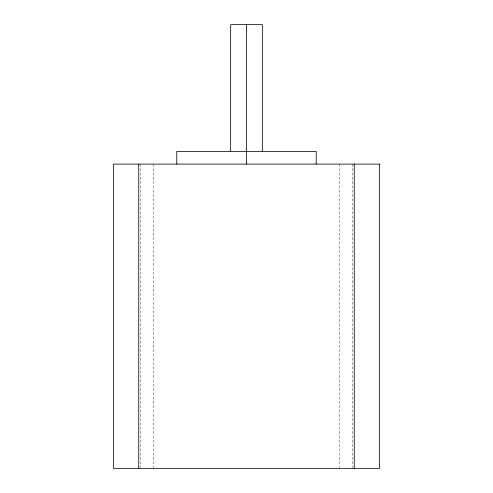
<?xml version="1.0" encoding="UTF-8"?>
<svg xmlns="http://www.w3.org/2000/svg" width="493" height="493" viewBox="0 0 493 493"><rect width="100%" height="100%" fill="white"/><g stroke="black" fill="none" stroke-linecap="round" stroke-linejoin="round"><path stroke-width="0.37" stroke-dasharray="2.46 1.85" d="M352.353 164.101L352.353 467.58M339.677 164.101L339.677 467.58M153.323 164.101L153.323 467.58M140.647 164.101L140.647 467.58"/><path stroke-width="0.74" d="M354.257 164.101L354.257 468.35M316.223 164.101L316.223 151.419L176.777 151.419L176.777 164.101M262.344 151.419L262.344 24.65L230.656 24.65L230.656 151.419M246.5 24.65L246.5 164.101M138.743 164.101L138.743 468.35M379.61 164.101L113.39 164.101L113.39 468.35L379.61 468.35L379.61 164.101"/></g></svg>
